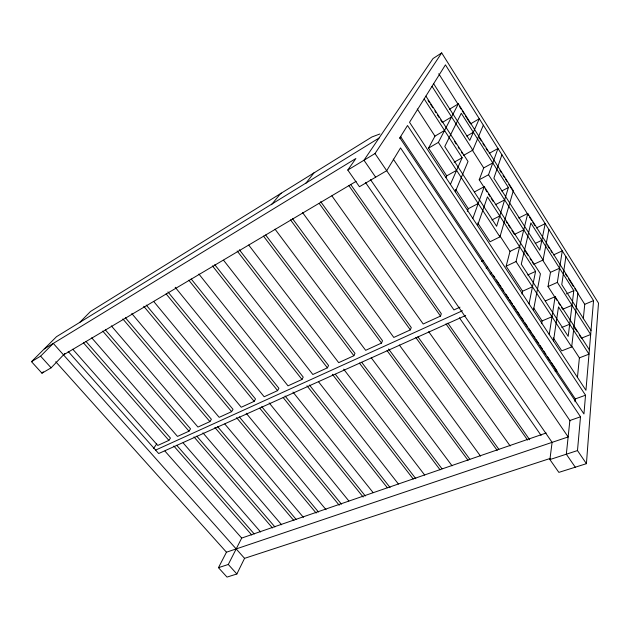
<?xml version="1.0" encoding="UTF-8"?>
<svg xmlns="http://www.w3.org/2000/svg" width="630" height="630" viewBox="0 0 630 630"><rect width="100%" height="100%" fill="white"/><g stroke="black" fill="none" stroke-linecap="round" stroke-linejoin="round"><path stroke-width="0.94" d="M370.503 179.652L552.101 442.355L549.903 459.561L558.857 472.382L586.42 463.68L598.5 303.125L441.701 52.904L433.015 58.558L363.975 160.233L375.653 177.195M585.53 395.215L583.947 413.965L399.829 137.812L407.515 125.512L585.53 395.215L575.292 398.916L575.009 401.719M593.539 300.62L585.947 390.285L409.531 122.299L445.441 64.858L593.539 300.62L584.75 304.322L583.309 318.764M586.42 463.68L577.482 450.568L580.506 416.808L400.538 147.916L386.702 170.706L359.431 186.724L347.784 170.045L355.879 158.508L44.258 348.925M577.442 377.386L579.395 357.864L571.953 346.429M553.203 337.79L561.795 350.855L571.678 346.933L577.907 292.737L527.743 213.499L518.71 218.019M573.812 290.674L568.189 336.349L521.278 264.19L530.862 222.957L573.812 290.674L566.378 293.895M553.479 340.964L558.495 306.889L589.011 354.139L579.395 357.864M565.89 256.607L561.771 284.602L591.011 330.451M549.226 334.498L555.132 296.675L545.572 300.833M581.364 338.216L590.672 334.491L557.361 282.382L562.275 250.858L553.479 254.937M541.627 323.725L542.107 320.914L533.673 308.078M556.936 300.321L548.037 286.524L550.478 272.341L542.761 260.269M533.413 310.48L540.414 273.837L484.249 186.677L474.697 191.796M532.153 261.891L533.736 264.34L543.06 260.009L548.887 229.541M529.035 303.833L535.571 271.396L487.439 196.875L477.548 225.619M521.963 294.06L522.585 291.217L506.142 266.207L510.016 251.362L499.818 235.707M571.678 346.933L516.025 261.544L527.743 213.499M477.705 222.965L490.061 241.755L499.944 236.872L513.316 190.709L458.349 103.863L449.34 109.313M508.386 187.527L496.637 226.288L444.772 146.514L461.286 113.266L508.386 187.527L501.779 191M501.921 154.775L493.873 178.172L539.839 250.22L545.186 223.65L536.39 227.95M331.916 195.898L423.218 323.993L440.496 316.087L441.323 313.756L350.721 184.551M472.831 218.452L484.249 186.677M484.415 187.834L479.225 179.786L488.541 174.73L497.976 148.499L489.179 153.397M467.326 211.341L468.326 208.695L478.202 203.506M479.225 179.786L483.706 167.919L492.786 162.934M302.51 212.491L393.813 337.444L410.343 329.884L411.272 327.553L320.686 201.639M455.269 191.78L468.027 161.508L425.896 96.122M463.515 155.405L472.823 150.137L483.336 125.189M450.411 184.393L462.144 157.72L424.155 98.902M275.034 229.162L365.668 350.327L381.496 343.082L382.52 340.751L292.525 218.649M445.922 177.613L446.725 175.849L456.592 170.344M248.732 245.054L338.704 362.667L353.871 355.722L354.981 353.391L265.679 234.982M441.701 52.904L375.007 153.547L568.142 436.944L226.461 552.203L218.46 567.669L227.013 577.096L236.872 573.985L244.558 558.345L550.557 458.325M223.579 260.253L312.842 374.496L327.387 367.841L328.577 365.51L239.368 249.756M218.46 567.669L228.296 564.464L241.692 538.075L546.186 433.007M446.725 175.849L428.526 148.152L438.37 142.388L458.349 103.863M428.526 148.152L434.96 136.143L444.552 130.473M198.891 274.05L288.02 385.851L301.983 379.465L303.243 377.142L214.751 264.663M175.195 287.264L264.175 396.766L277.594 390.624L278.909 388.308L191.166 278.948M153.681 301.431L241.251 407.256L254.15 401.349L255.528 399.034L167.942 291.903M131.796 313.559L219.193 417.344L231.612 411.666L233.037 409.358L146.247 305.07M111.337 325.883L197.962 427.061L209.916 421.596L211.397 419.297L125.354 317.662M91.704 337.806L177.502 436.425L189.016 431.156L190.543 428.865L105.328 329.836M72.773 349.217L157.776 445.449L168.879 440.37L170.446 438.094L86.019 341.491M153.555 448.434L156.752 443.874M305.692 183.519L313.945 172.904A4.953 2.268 59.3 0 1 314.724 172.486M271.467 204.734L280.547 193.623A4.819 2.386 58.8 0 1 281.366 193.174M399.617 138.261L400.932 136.852M379.047 138.041L56.495 336.704L31.5 361.675L41.958 373.196L51.117 367.818L64.851 353.493M41.958 373.196L43.273 371.834M79.49 322.654L90.507 311.472L371.897 136.97L379.898 133.97M31.5 361.675L40.604 356.155L53.29 343.405L244.558 558.345M486.132 268.191L487.699 267.073M490.077 273.963L491.676 272.829M347.784 170.045L375.007 153.547M451.576 116.912L442.284 122.48L440.701 120.023M63.512 354.887L356.155 181.33M470.508 123.897L479.296 118.755L469.767 140.388L433.637 83.743M466.743 136.096L473.343 132.276M454.143 162.233L462.144 157.72M495.314 204.734L504.638 199.907M491.896 219.972L499.771 215.964M523.766 229.824L514.442 234.407L511.859 230.399M510.016 251.362L519.64 246.732M535.232 243.432L541.839 240.274M506.142 266.207L516.025 261.544M527.696 275.011L535.571 271.396M459.987 307.164L453.962 309.928L365.463 182.448M155.618 450.088L462.42 310.748M550.478 272.341L559.566 268.223M465.672 315.473L158.665 453.537L68.182 351.438M522.585 291.217L532.468 286.776M548.037 286.524L557.361 282.382M572.009 305.298L562.692 309.251L561.645 307.629M542.107 320.914L551.998 316.74M561.81 327.466L569.685 324.214M481.422 261.348L483.249 260.678M580.506 416.808L569.866 420.509L566.331 454.206L575.277 467.2M549.903 459.561L577.482 450.568M555.188 371.283L557.077 371.046L555.164 370.771M40.604 356.155L51.117 367.818M228.296 564.464L236.872 573.985M55.747 361.738L226.461 552.203M164.965 451.104L241.692 538.075M83.436 342.799L168.879 440.37M173.849 446.04L251.764 535.012M176.691 445.245L254.252 533.988M183.125 442.89L260.607 531.964M196.78 436.117L274.908 526.916M102.737 331.081L189.016 431.156M193.985 436.913L272.475 527.956M202.939 432.881L281.634 524.798M217.626 426.66L296.305 519.592M122.858 318.953L209.916 421.596M214.885 427.455L293.926 520.648M224.816 424.022L303.416 517.372M239.266 416.84L318.473 512.009M143.742 306.29L231.612 411.666M236.581 417.635L316.158 513.064M246.228 413.264L326.033 509.702M261.741 406.641L341.452 504.142M166.115 293.871L254.15 401.349M259.749 408.185L339.216 505.205M269.152 402.893L348.839 500.952M188.827 280.2L277.594 390.624M283.185 397.585L363.14 497.038M285.091 396.01L365.321 495.991M292.997 392.096L373.157 492.652M212.468 265.899L301.983 379.465M306.96 385.78L387.371 487.793M309.409 384.977L390.08 487.518M318.426 381.638L398.42 484.021M237.156 250.968L327.387 367.841M332.356 374.267L413.225 479.013M335.333 374.275L415.808 478.698M343.665 369.148L424.707 475.091M263.498 236.1L353.871 355.722M359.423 363.077L440.079 469.83M361.691 362.289L441.992 468.775M371.204 357.722L452.056 465.791M290.485 219.815L381.496 343.082M387.025 350.571L468.051 460.317M388.6 349.004L469.854 459.246M399.333 345.004L480.501 456.073M417.91 336.782L498.858 449.3M319.268 203.498L410.343 329.884M415.839 337.515L497.188 450.403M428.707 331.695L510.166 445.969M348.878 185.637L440.496 316.087M445.969 323.875L527.57 440.055M447.906 323.151L529.673 439.756M459.42 317.788L541.099 435.432M393.285 159.122L570.103 420.864M493.243 275.192L494.818 277.554M496.385 279.909L501.102 286.989M502.149 288.564L503.724 290.926M505.882 294.171L508.583 298.226M509.67 299.856L512.371 303.912M513.45 305.534L516.151 309.598M517.238 311.22L519.939 315.276M521.018 316.898L523.719 320.961M524.806 322.584L527.507 326.639M528.586 328.269L531.295 332.325M532.374 333.947L535.075 338.011M536.154 339.633L538.863 343.689M539.942 345.311L542.643 349.374M543.721 350.997L545.887 354.241M547.486 356.643L550.148 360.643M551.219 362.242L556.542 370.251M400.609 136.647L575.292 398.916M455.64 189.394L468.326 208.695M417.265 108.99L434.96 136.143M438.37 142.388L499.944 236.872M555.132 296.675L589.373 349.815M428.022 100.359L429.613 102.816M430.668 104.454L432.778 107.73M434.889 111.006L435.944 112.644M437.535 115.101L439.118 117.566M454.592 141.569L456.167 144.01M458.27 147.27L459.317 148.893M461.412 152.153L462.459 153.775M485.454 189.441L487.014 191.859M488.565 194.276L490.124 196.686M491.164 198.3L493.243 201.521M506.173 221.579L507.205 223.185M508.237 224.784L510.308 227.989M524.262 249.645L527.948 255.355M530.051 258.623L531.106 260.253M558.503 302.762L560.078 305.196M573.379 325.836L577.104 331.616M579.23 334.916L580.828 337.389M432.022 86.318L472.823 150.137M488.541 174.73L543.06 260.009M472.153 149.853L483.706 167.919M438.756 73.757L458.01 104.171M459.569 106.635L461.136 109.1M462.176 110.746L464.255 114.038M465.302 115.676L469.98 123.078M479.249 137.71L481.344 141.01M482.911 143.49L484.478 145.963M486.045 148.444L487.612 150.916M499.897 170.321L501.464 172.793M503.023 175.258L504.591 177.731M505.63 179.377L507.197 181.849M508.764 184.314L528.57 215.602M529.61 217.248L531.696 220.539M532.736 222.185L534.823 225.477M547.817 245.991L549.36 248.433M550.903 250.874L551.935 252.496M565.441 273.829L567.008 276.302M568.575 278.775L573.269 286.193M574.836 288.666L576.403 291.139M577.442 292.785L584.75 304.322"/></g></svg>
